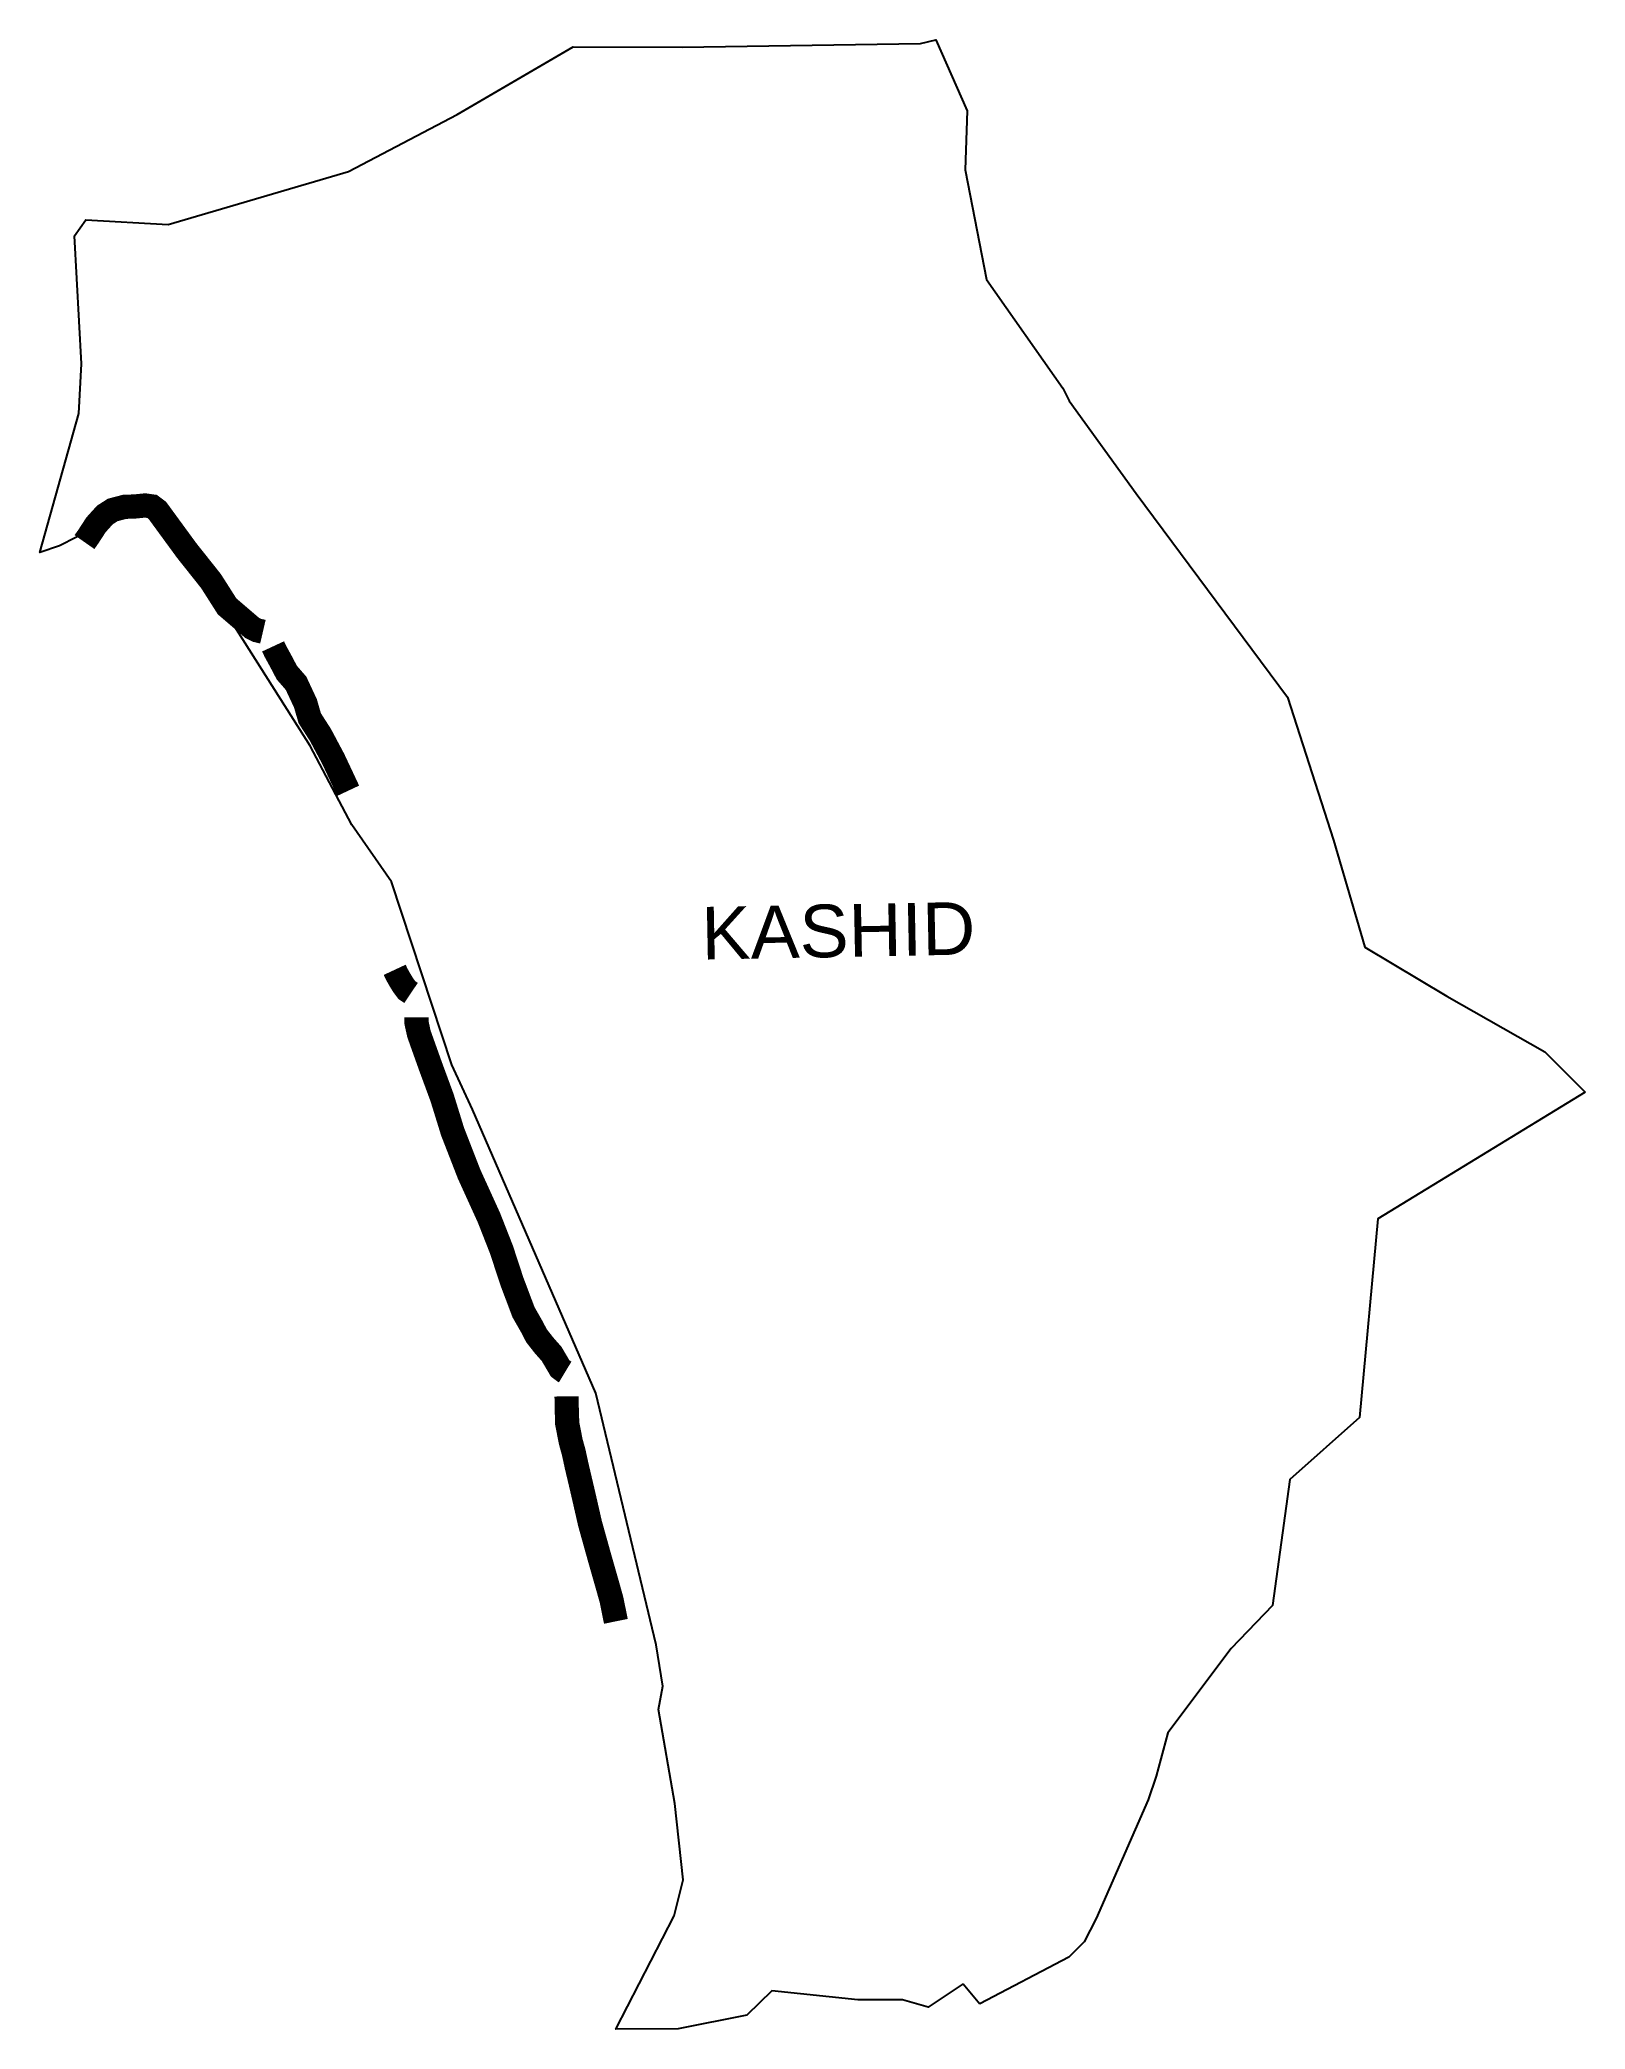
# Model space of a CAD drawing. Header units: metres. Extents: x 274747 to 280884, y 2039042 to 2074814.
# Drawn here: x 277692 to 280884, y 2039042 to 2043152 of the extents above; entities outside this region: 2.
import ezdxf

# ---------------------------------------------------------------- set-up
doc = ezdxf.new("R2010")
doc.units = ezdxf.units.M
doc.header["$MEASUREMENT"] = 0
for name, color, linetype in [('NATURALLY PROTECTED', 3, 'Continuous'), ('village', 3, 'Continuous'), ('VILLAGE NAME', 250, 'Continuous')]:
    doc.layers.add(name, color=color, linetype=linetype)
doc.styles.get("Standard").update_dxf_attribs({"font": 'arial.ttf'})

msp = doc.modelspace()

# ---------------------------------------------------------------- linework, layer by layer
at = {"layer": 'NATURALLY PROTECTED', "const_width": 50, "flags": 128}
for points in [[(274963.1, 2074788.5), (274961, 2074773.3), (274948.2, 2074695.2), (274940.5, 2074656.4), (274929.1, 2074613.7), (274923.8, 2074593.2), (274920.5, 2074578.9), (274916.9, 2074566), (274912.1, 2074547.9), (274908.9, 2074533.5), (274906.4, 2074522.6), (274901.8, 2074509.1), (274895.3, 2074483.2), (274884.1, 2074449.4), (274875, 2074420.6), (274862.6, 2074378.1), (274851.2, 2074342.2), (274850.4, 2074339.1)], [(274794.2, 2074199.6), (274788.1, 2074182.7), (274779.8, 2074162.3), (274773.5, 2074148.3), (274772.1, 2074145.1)]]:
    msp.add_lwpolyline(points, dxfattribs=at)
at = {"layer": 'NATURALLY PROTECTED', "color": 116, "true_color": 0x136734, "const_width": 50, "flags": 128}
for points in [[(277784.5, 2042114.5), (277792.7, 2042126.2), (277808.3, 2042150.2), (277826.7, 2042170.6), (277843, 2042181), (277867.1, 2042187.3), (277889.8, 2042188.2), (277909.7, 2042190.2), (277924.1, 2042188.2), (277935, 2042180), (277995.5, 2042097.2), (278045.7, 2042034), (278079, 2041981.7), (278130.6, 2041937.4), (278140.5, 2041932.3), (278153, 2041929.4)], [(278329.1, 2041600.8), (278298.3, 2041666.3), (278271.9, 2041715.9), (278249.7, 2041750.6), (278240.9, 2041781.1), (278221.4, 2041822.9), (278202.3, 2041844.9), (278189.4, 2041869.5), (278178.7, 2041889), (278174, 2041899.1)], [(278425.1, 2041230.9), (278429.3, 2041221.9), (278435.7, 2041210.5), (278442.6, 2041199.2), (278450.3, 2041188.9), (278459, 2041183.1)], [(278470.2, 2041132.7), (278470.2, 2041121.4), (278475.2, 2041098.5), (278498.8, 2041032.3), (278523, 2040966.6), (278544.7, 2040896.5), (278578.7, 2040809), (278619.9, 2040718.4), (278645.8, 2040652.3), (278667.2, 2040587), (278691.2, 2040523.4), (278708.5, 2040493.1), (278718, 2040474.8), (278733.4, 2040455.2), (278749.3, 2040437.1), (278766.7, 2040407.5), (278775.2, 2040401.1), (278777.2, 2040399.9)], [(278881.9, 2039884.8), (278873, 2039928.8), (278865.1, 2039957.1), (278848, 2040016.9), (278828.5, 2040086.8), (278813.9, 2040150.7), (278800.8, 2040206.3), (278794.9, 2040233.6), (278788.7, 2040256.1), (278781.4, 2040293.6), (278780.4, 2040325.4), (278780.2, 2040337.5), (278780.1, 2040349.5)]]:
    msp.add_lwpolyline(points, dxfattribs=at)
at = {"layer": 'village'}
msp.add_lwpolyline([(279599.2, 2039136.1), (279633.3, 2039094.7)], dxfattribs=at)
at = {"layer": 'village', "color": 3, "true_color": 0x00ff00}
for points in [[(279599.2, 2039136.1, 0), (279526.6, 2039088, 0), (279474, 2039103.1, 0), (279381.4, 2039103, 0), (279204.2, 2039121.4, 0), (279152.3, 2039071.2, 0), (279010.5, 2039042.6, 0), (278881.7, 2039042.2, 0), (279002, 2039276.2, 0), (279021.1, 2039350.7, 0), (279003.4, 2039508.6, 0), (278969.9, 2039702.7, 0), (278978.9, 2039751, 0), (278965, 2039836.1, 0), (278840.4, 2040356.1, 0), (278585.6, 2040942.2, 0), (278542.9, 2041034.3, 0), (278418.5, 2041412.5, 0), (278336.8, 2041530.1, 0), (278250.4, 2041693.4, 0), (277964.2, 2042145.8, 0), (277953.6, 2042168.1, 0), (277873.3, 2042178.2, 0), (277732.6, 2042106.5, 0), (277692.2, 2042093.2, 0), (277772.6, 2042379.9, 0), (277778.6, 2042482.8, 0), (277763.8, 2042747, 0), (277787.1, 2042780.6, 0), (277957.1, 2042770.8, 0), (278329.9, 2042880.2, 0), (278554.4, 2042998.1, 0), (278793.4, 2043138, 0), (279018.9, 2043137, 0), (279510.7, 2043144.9, 0), (279542.6, 2043152.3, 0), (279607, 2043005.8, 0), (279603, 2042883.5, 0), (279647.2, 2042657, 0), (279804.6, 2042432.4, 0), (279818.3, 2042406.5, 0), (279956.2, 2042215.1, 0), (280269, 2041794.1, 0), (280363.7, 2041498.8, 0), (280428.8, 2041277.9, 0), (280598.1, 2041176.6, 0), (280800.3, 2041061.6, 0), (280883.6, 2040978.2, 0)], [(280883.6, 2040978.2, 0), (280455.4, 2040716.4, 0), (280417.4, 2040305.6, 0), (280273.7, 2040177.9, 0), (280238.1, 2039917.8, 0), (280152.8, 2039828.5, 0), (280021.6, 2039654.7, 0), (279997.4, 2039565.1, 0), (279981.4, 2039516.3, 0), (279874, 2039270.9, 0), (279849.1, 2039222.9, 0), (279817.2, 2039191.2, 0), (279633.3, 2039094.7, 0)]]:
    msp.add_polyline3d(points, dxfattribs=at)

# ---------------------------------------------------------------- texts
at = {"layer": 'VILLAGE NAME', "insert": (279057.4, 2041360.6), "char_height": 108.748, "attachment_point": 1, "rotation": 1.1028}
msp.add_mtext_dynamic_manual_height_columns('{\\fArial|b0|i0|c0|p34;KASHID}', width=726.929, gutter_width=543.7, heights=[0], dxfattribs=at)

doc.saveas('drawing.dxf')
